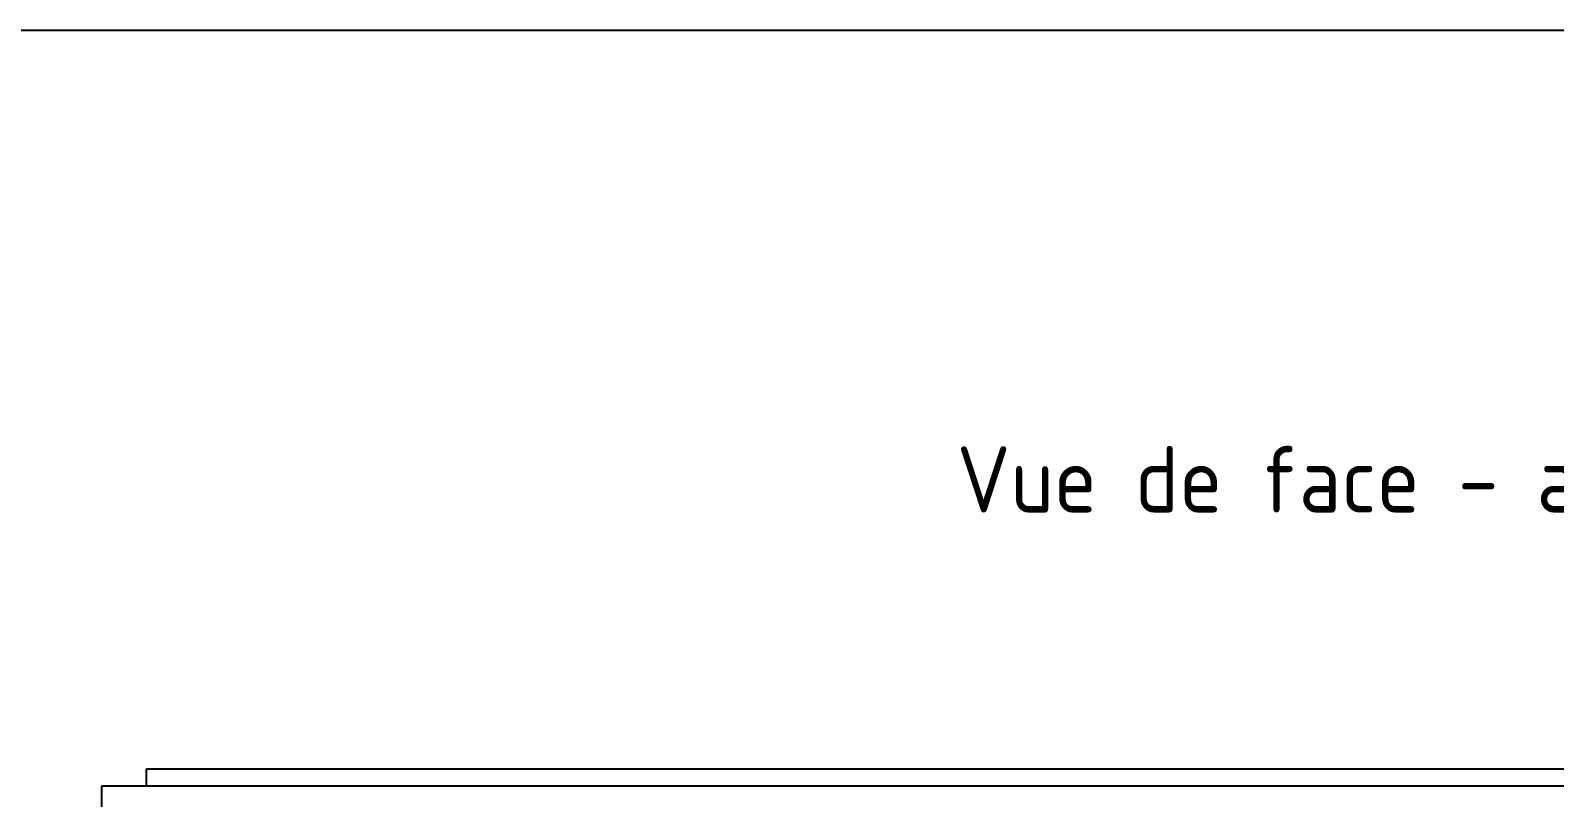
# Model space of a CAD drawing. Header units: millimetres. Extents: x 37984 to 70752, y 14140 to 37584.
# Drawn here: x 38987 to 39561, y 33051 to 33340 of the extents above; entities that cross this region are included whole.
import ezdxf
from ezdxf.enums import TextEntityAlignment as Align

# ---------------------------------------------------------------- set-up
doc = ezdxf.new("R2010")
doc.units = ezdxf.units.MM
doc.layers.add('! NO PLOT !', color=7, linetype='Continuous', true_color=0xff75dd, plot=False)
doc.layers.add('000-PI-ORMAR', color=2, linetype='Continuous')
doc.styles.add('PI0', font='isocpeur.ttf', dxfattribs={"width": 0.9})

# ---------------------------------------------------------------- blocks, each defined once
blk = doc.blocks.new('SE_krov_300mm')
at = {"layer": '000-PI-ORMAR'}
for p, q in [((-468, 300), (-444.5, 300)), ((-468, 299.5), (-468, 300)), ((-468, 293.5), (-468, 299.5)), ((-444.5, 300), (488.5, 300)), ((-485, 293.5), (-485, 6.5)), ((507, 293.5), (-485, 293.5))]:
    blk.add_line(p, q, dxfattribs=at)

msp = doc.modelspace()

# ---------------------------------------------------------------- linework, layer by layer
at = {"layer": '! NO PLOT !', "ltscale": 0.25}
msp.add_lwpolyline([(37984.324, 33339.576), (37984.324, 30139.576), (41051.871, 30139.576), (41051.871, 32124.741), (42576.324, 32124.741), (42576.324, 33339.576), (37984.324, 33339.576)], dxfattribs=at)

# ---------------------------------------------------------------- block references
msp.add_blockref('SE_krov_300mm', (39498.672, 32761.404))

# ---------------------------------------------------------------- texts
at = {"layer": '! NO PLOT !', "style": 'PI0', "width": 0.9}
msp.add_text('Vue de face - avec porte', height=25, dxfattribs=at).set_placement((39519.753, 33166.792), align=Align.MIDDLE)

doc.saveas('drawing.dxf')
